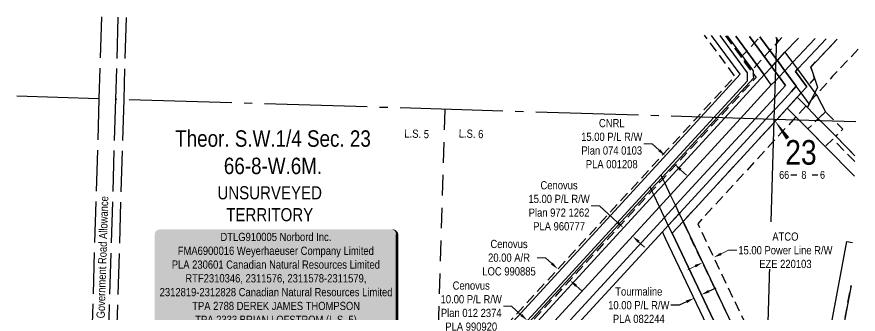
# Model space of a CAD drawing. Extents: x 363622 to 367570, y 6065436 to 6068816.
# Drawn here: x 364142 to 365166, y 6066196 to 6066559 of the extents above; entities that cross this region are included whole.
import ezdxf
from ezdxf.enums import TextEntityAlignment as Align

# ---------------------------------------------------------------- set-up
doc = ezdxf.new("R2010")
doc.units = 0
doc.header["$LTSCALE"] = 5
for name, pattern in [('foc-ACCESSROAD', [3.75, 2.5, -1.25]), ('foc-FLOWLINE', [3.75, 2.5, -1.25]), ('foc-LSD', [8, 5, -3]), ('foc-QUARTERLINE', [33, 25, -3, 2, -3]), ('foc-UNSURVEYED', [12.5, 10, -2.5])]:
    doc.linetypes.add(name, pattern=pattern)
for name, color, linetype in [('10', 1, 'Continuous'), ('9', 3, 'Continuous'), ('C-RW', 13, 'Continuous'), ('C-SYMBOL', 7, 'Continuous'), ('F-AR', 190, 'foc-ACCESSROAD'), ('F-EZE', 190, 'foc-FLOWLINE'), ('F-RW', 190, 'Continuous'), ('F-WS', 190, 'foc-ACCESSROAD'), ('L-QSEC', 8, 'foc-QUARTERLINE'), ('L-ROAD-T', 7, 'Continuous'), ('L-SECLBL', 7, 'Continuous'), ('L-SECTION-LSD', 7, 'foc-LSD'), ('L-UNS-T', 3, 'Continuous'), ('L-USEC', 7, 'foc-UNSURVEYED')]:
    doc.layers.add(name, color=color, linetype=linetype)
for name, color, linetype, lineweight in [('C-RW-T', 13, 'Continuous', 9), ('F-AR-T', 190, 'Continuous', 9), ('F-EZE-T', 190, 'Continuous', 9), ('F-RW-T', 190, 'Continuous', 9)]:
    doc.layers.add(name, color=color, linetype=linetype, lineweight=lineweight)
doc.styles.add('100L', font='ARIALN.TTF', dxfattribs={"height": 11})
doc.styles.add('175L', font='ARIALN.TTF', dxfattribs={"height": 20})
doc.styles.add('80', font='ARIALN.TTF', dxfattribs={"height": 10})
doc.styles.add('80CG', font='ARIALN.TTF', dxfattribs={"height": 10})
doc.styles.add('80L', font='ARIALN.TTF', dxfattribs={"height": 10})
doc.styles.add('SIMPLEX', font='ARIALN.TTF')
doc.dimstyles.new('Compass 5 000', dxfattribs={"dimscale": 5, "dimtxt": 9, "dimasz": 2, "dimexe": 0.2, "dimexo": 0.0625, "dimgap": 0.5, "dimtad": 0, "dimtih": 1, "dimtoh": 1, "dimzin": 0, "dimdsep": 46, "dimtxsty": '80CG', "dimcen": 0.1, "dimse1": 1, "dimse2": 1, "dimclrd": 256, "dimclrt": 256, "dimaunit": 1, "dimadec": 4, "dimazin": 0, "dimtfac": 0.06, "dimtofl": 0, "dimtmove": 0, "dimatfit": 1, "dimfxl": 0.2, "dimtolj": 1, "dimtzin": 0, "dimlwd": -1, "dimarcsym": 0})

# ---------------------------------------------------------------- blocks, each defined once
blk = doc.blocks.new('L-SECLBL')
at = {"layer": '9', "color": 7}
for p, q in [((-5.1, -27.8), (-12.3, -27.8)), ((20.7, -27.8), (13.5, -27.8))]:
    blk.add_line(p, q, dxfattribs=at)
at = {"layer": '10', "color": 2, "style": 'SIMPLEX'}
blk.add_attdef('SEC', text='', height=30, dxfattribs=at).set_placement((0, 0), align=Align.MIDDLE)
at = {"layer": '10', "color": 5, "style": '80L'}
blk.add_attdef('TWP', text='', height=9.5, dxfattribs=at).set_placement((-14.4, -27.4), align=Align.MIDDLE_RIGHT)
blk.add_attdef('RGE', text='', height=9.5, dxfattribs=at).set_placement((3.6, -27.4), align=Align.MIDDLE_CENTER)
blk.add_attdef('MER', text='', height=9.5, dxfattribs=at).set_placement((23.2, -27.4), align=Align.MIDDLE_LEFT)
blk = doc.blocks.new('*U444')
h = blk.add_hatch(color=255)
edge = h.paths.add_edge_path()
edge.add_line((-141.5, -62.5), (141.5, -62.5))
edge.add_arc((141.5, -56.5), 6, 270, 360)
edge.add_line((147.5, -56.5), (147.5, 55))
edge.add_arc((141.5, 55), 6, 0, 90)
edge.add_line((141.5, 61), (-141.5, 61))
edge.add_arc((-141.5, 55), 6, 90, 180)
edge.add_line((-147.5, 55), (-147.5, -56.5))
edge.add_arc((-141.5, -56.5), 6, 180, 270)
at = {"color": 44, "flags": 128}
blk.add_lwpolyline([(-141.5, -62.5, 3, 3, 0), (141.5, -62.5, 3, 3, 0.414214), (147.5, -56.5, 3, 3, 0), (147.5, 55, 3, 0, 0.414214), (141.5, 61, 0, 0, 0), (-141.5, 61, 0, 0, 0.414214), (-147.5, 55, 0, 0, 0), (-147.5, -56.5, 0, 3, 0.414214)], format="xyseb", close=True, dxfattribs=at)
at = {"color": 44, "style": '80'}
blk.add_attdef('ENTER_TEXT_001', (-36, -5), '', height=10, dxfattribs=at)
blk = doc.blocks.new('*D445')
at = {"layer": 'F-RW', "transparency": 16777216}
for p, q in [((364984.2, 6066224.5), (364993.3, 6066228.8)), ((364948.1, 6066207.4), (364938.1, 6066207.4)), ((364957.1, 6066211.6), (364948.1, 6066207.4))]:
    blk.add_line(p, q, dxfattribs=at)
for points in [[(364983.5, 6066226), (364985, 6066223), (364975.2, 6066220.2)], [(364956.4, 6066213.2), (364957.9, 6066210.1), (364966.2, 6066215.9)]]:
    blk.add_solid(points, dxfattribs=at)
at = {"layer": 'F-RW', "transparency": 16777216, "insert": (364899, 6066207.4), "char_height": 10, "attachment_point": 5, "style": '80CG'}
blk.add_mtext('\\A1;Tourmaline\\P10.00 P/L R/W\\PPLA 082244', dxfattribs=at)
blk = doc.blocks.new('*D446')
at = {"layer": 'F-EZE-T', "transparency": 16777216}
for p, q in [((364999.2, 6066270), (365008.2, 6066274.3)), ((365008.2, 6066274.3), (365018.2, 6066274.3)), ((364967.6, 6066255), (364958.5, 6066250.7))]:
    blk.add_line(p, q, dxfattribs=at)
for points in [[(364998.5, 6066271.5), (364999.9, 6066268.5), (364990.2, 6066265.7)], [(364966.9, 6066256.5), (364968.3, 6066253.5), (364976.6, 6066259.2)]]:
    blk.add_solid(points, dxfattribs=at)
at = {"layer": 'F-EZE-T', "transparency": 16777216, "insert": (365077.4, 6066274.3), "char_height": 10, "attachment_point": 5, "style": '80CG', "bg_fill": 3, "box_fill_scale": 1.1, "bg_fill_color": 256, "bg_fill_true_color": 13158600, "bg_fill_transparency": 0}
blk.add_mtext('\\A1;ATCO\\P15.00 Power Line R/W\\PEZE 220103', dxfattribs=at)
blk = doc.blocks.new('*D453')
at = {"layer": 'F-AR-T', "transparency": 16777216}
for p, q in [((364785.5, 6066265.3), (364775.5, 6066265.3)), ((364793.1, 6066258.2), (364785.5, 6066265.3)), ((364822.6, 6066231.2), (364830, 6066224.4))]:
    blk.add_line(p, q, dxfattribs=at)
for points in [[(364794.3, 6066259.4), (364792, 6066257), (364800.5, 6066251.5)], [(364823.7, 6066232.4), (364821.5, 6066229.9), (364815.2, 6066237.9)]]:
    blk.add_solid(points, dxfattribs=at)
at = {"layer": 'F-AR-T', "transparency": 16777216, "insert": (364741.1, 6066265.3), "char_height": 10, "attachment_point": 5, "style": '80CG'}
blk.add_mtext('\\A1;Cenovus\\P20.00 A/R\\PLOC 990885', dxfattribs=at)
blk = doc.blocks.new('*D456')
at = {"layer": 'C-RW-T', "transparency": 16777216}
for p, q in [((364915.2, 6066404.2), (364905.2, 6066404.2)), ((364923.9, 6066396.3), (364915.2, 6066404.2)), ((364949.7, 6066372.5), (364957.1, 6066365.8))]:
    blk.add_line(p, q, dxfattribs=at)
for points in [[(364925, 6066397.5), (364922.8, 6066395), (364931.3, 6066389.5)], [(364950.9, 6066373.8), (364948.6, 6066371.3), (364942.4, 6066379.3)]]:
    blk.add_solid(points, dxfattribs=at)
at = {"layer": 'C-RW-T', "transparency": 16777216, "insert": (364866.1, 6066404.2), "char_height": 10, "attachment_point": 5, "style": '80CG'}
blk.add_mtext('\\A1;CNRL\\P15.00 P/L R/W\\PPlan 074 0103\\PPLA 001208', dxfattribs=at)
blk = doc.blocks.new('*D462')
at = {"layer": 'C-RW-T', "transparency": 16777216}
for p, q in [((364790.5, 6066176.9), (364783.1, 6066183.7)), ((364812.6, 6066156.6), (364820.8, 6066149.1)), ((364820.8, 6066149.1), (364830.8, 6066149.1))]:
    blk.add_line(p, q, dxfattribs=at)
for points in [[(364791.6, 6066178.2), (364789.4, 6066175.7), (364797.9, 6066170.2)], [(364813.7, 6066157.9), (364811.5, 6066155.4), (364805.2, 6066163.4)]]:
    blk.add_solid(points, dxfattribs=at)
at = {"layer": 'C-RW-T', "transparency": 16777216, "insert": (364869.9, 6066149.1), "char_height": 10, "attachment_point": 5, "style": '80CG'}
blk.add_mtext('\\A1;CNRL\\P10.00 P/L R/W\\PPlan 092 3017\\PPLA 051156', dxfattribs=at)
blk = doc.blocks.new('*D474')
at = {"layer": 'F-RW-T', "transparency": 16777216}
for p, q in [((364851.1, 6066328.5), (364841.1, 6066328.5)), ((364873.1, 6066308.3), (364851.1, 6066328.5)), ((364898.7, 6066284.8), (364906.1, 6066278))]:
    blk.add_line(p, q, dxfattribs=at)
for points in [[(364874.2, 6066309.5), (364872, 6066307.1), (364880.5, 6066301.6)], [(364899.9, 6066286), (364897.6, 6066283.6), (364891.4, 6066291.6)]]:
    blk.add_solid(points, dxfattribs=at)
at = {"layer": 'F-RW-T', "transparency": 16777216, "insert": (364802, 6066328.5), "char_height": 10, "attachment_point": 5, "style": '80CG'}
blk.add_mtext('\\A1;Cenovus\\P15.00 P/L R/W\\PPlan 972 1262\\PPLA 960777', dxfattribs=at)
blk = doc.blocks.new('*D477')
at = {"layer": 'F-RW-T', "transparency": 16777216}
for p, q in [((364744.2, 6066206.3), (364734.2, 6066206.3)), ((364756, 6066195.5), (364744.2, 6066206.3)), ((364778.1, 6066175.2), (364785.5, 6066168.5))]:
    blk.add_line(p, q, dxfattribs=at)
for points in [[(364757.1, 6066196.8), (364754.9, 6066194.3), (364763.4, 6066188.8)], [(364779.2, 6066176.5), (364777, 6066174), (364770.7, 6066182)]]:
    blk.add_solid(points, dxfattribs=at)
at = {"layer": 'F-RW-T', "transparency": 16777216, "insert": (364695.1, 6066206.3), "char_height": 10, "attachment_point": 5, "style": '80CG'}
blk.add_mtext('\\A1;Cenovus\\P10.00 P/L R/W\\PPlan 012 2374\\PPLA 990920', dxfattribs=at)

msp = doc.modelspace()

# ---------------------------------------------------------------- linework, layer by layer
at = {"layer": 'C-RW'}
for points in [[(364723.493, 6066108.389), (364924.143, 6066327.321), (364937.296, 6066341.67), (365022.891, 6066435.071), (365060.19, 6066475.771), (365051.717, 6066488.116), (365016.961, 6066535.265)], [(364733.136, 6066099.661), (364930.219, 6066314.34), (364943.38, 6066328.671), (364944.617, 6066330.021), (365040.566, 6066434.534), (365064.189, 6066460.264), (365065.509, 6066461.703), (365077.702, 6066474.985), (365069.76, 6066485.749), (365065.14, 6066492.01), (365060.775, 6066497.93), (365033.615, 6066534.758)], [(365033.615, 6066534.758), (365060.775, 6066497.93), (365065.14, 6066492.01), (365069.76, 6066485.749), (365077.702, 6066474.985), (365065.509, 6066461.703), (365064.189, 6066460.264), (365040.566, 6066434.534), (364944.617, 6066330.021), (364943.38, 6066328.671), (364930.219, 6066314.34), (364733.136, 6066099.661)], [(365046.292, 6066534.372), (365065.624, 6066508.16), (365067.641, 6066505.425), (365076.77, 6066493.058), (365090.624, 6066474.29), (365084.723, 6066467.858), (365072.535, 6066454.578), (365063.732, 6066444.986), (365053.771, 6066434.133), (364949.235, 6066320.233), (364947.972, 6066318.858), (364934.812, 6066304.524), (364927.76, 6066296.844), (364740.526, 6066092.925)]]:
    msp.add_lwpolyline(points, dxfattribs=at)
at = {"layer": 'F-AR', "flags": 128}
msp.add_lwpolyline([(365073.161, 6066533.553), (365069.656, 6066529.84), (365068.915, 6066529.054), (365066.159, 6066526.038), (365058.569, 6066517.725), (365051.713, 6066510.217), (365042.7, 6066500.347), (365037.113, 6066494.228), (365035.923, 6066492.926), (365023.47, 6066509.833), (365024.673, 6066511.108), (365030.338, 6066517.114), (365039.478, 6066526.805), (365046.432, 6066534.179), (365046.605, 6066534.362)], dxfattribs=at)
at = {"layer": 'F-EZE', "flags": 128}
msp.add_lwpolyline([(365165.969, 6066519.306), (365162.267, 6066515.379), (365134.848, 6066486.299), (365128.639, 6066478.741), (365123.912, 6066473.59), (365115.026, 6066463.908), (365108.492, 6066456.789), (365105.742, 6066453.793), (365102.31, 6066450.053), (365090.157, 6066436.813), (365086.775, 6066433.127), (365062.587, 6066406.774), (364970.698, 6066306.657), (365052.468, 6066134.493), (365054.313, 6066130.606), (365058.902, 6066120.944), (365066.594, 6066104.75), (365072.99, 6066091.284), (365077.271, 6066082.272), (365083.608, 6066068.928), (365070.059, 6066062.492), (365063.622, 6066076.036), (365059.346, 6066085.044), (365053.328, 6066097.718), (365052.949, 6066098.512), (365045.252, 6066114.708), (365038.818, 6066128.255), (364952.812, 6066309.353), (365063.274, 6066429.705), (365066.969, 6066433.732), (365079.566, 6066447.456), (365091.75, 6066460.731), (365096.67, 6066466.091), (365103.56, 6066473.598), (365105.95, 6066476.203), (365112.861, 6066483.733), (365108.254, 6066497.45), (365115.203, 6066504.82), (365140.363, 6066531.505)], dxfattribs=at)
at = {"layer": 'F-RW'}
for points in [[(365113.651, 6066532.319), (365099.838, 6066517.669), (365093.678, 6066511.138), (365092.915, 6066510.321), (365086.124, 6066503.06), (365076.77, 6066493.058), (365069.76, 6066485.749), (365064.798, 6066480.575), (365060.19, 6066475.771), (365022.891, 6066435.071), (364937.296, 6066341.67), (364924.143, 6066327.321), (364723.493, 6066108.389)], [(365019.849, 6066103.098), (364931.552, 6066288.754), (364927.891, 6066296.986), (364934.944, 6066304.668), (364948.08, 6066318.975), (364949.235, 6066320.233), (365053.772, 6066434.133), (365063.732, 6066444.986), (365072.535, 6066454.578), (365084.723, 6066467.858), (365090.624, 6066474.29), (365076.77, 6066493.058), (365086.124, 6066503.06), (365092.915, 6066510.321), (365093.678, 6066511.138), (365099.838, 6066517.669), (365113.652, 6066532.319)], [(365127.086, 6066531.91), (365107.568, 6066511.203), (365100.632, 6066503.846), (365092.171, 6066494.87), (365089.753, 6066492.304), (365103.56, 6066473.599), (365096.67, 6066466.092), (365091.75, 6066460.731), (365079.566, 6066447.457), (365066.969, 6066433.732), (365063.274, 6066429.705), (364952.812, 6066309.353), (364939.66, 6066295.023), (365028.898, 6066107.234)], [(365093.326, 6066532.939), (365088.15, 6066527.442), (365081.255, 6066520.123), (365076.924, 6066515.524), (365086.124, 6066503.06), (365092.171, 6066494.87), (365113.226, 6066466.346), (365116.673, 6066461.677), (365126.126, 6066443.187), (365117.466, 6066434.646), (365104.205, 6066448.137), (365106.499, 6066452.766), (365096.67, 6066466.092), (365090.624, 6066474.29), (365076.77, 6066493.058), (365067.641, 6066505.425), (365065.624, 6066508.16), (365046.292, 6066534.372)], [(365065.579, 6066533.784), (365066.36, 6066532.725), (365068.915, 6066529.054), (365069.656, 6066529.84), (365073.161, 6066533.553)], [(365140.361, 6066531.505), (365115.202, 6066504.82), (365108.254, 6066497.45), (365116.496, 6066472.91), (365113.226, 6066466.346), (365106.499, 6066452.766), (365104.205, 6066448.137), (365091.75, 6066460.731), (365096.67, 6066466.092), (365103.56, 6066473.599), (365089.753, 6066492.304), (365092.171, 6066494.87), (365100.632, 6066503.847), (365107.567, 6066511.205), (365127.084, 6066531.91)], [(365161.337, 6066364.667), (365125.792, 6066400.773), (365104.752, 6066422.147), (365094.046, 6066432.905), (365079.566, 6066447.457), (365091.75, 6066460.731), (365104.205, 6066448.137), (365117.466, 6066434.646), (365119.986, 6066432.112), (365138.626, 6066413.389), (365162.083, 6066389.561)], [(365028.887, 6066107.224), (364939.66, 6066295.023), (364934.898, 6066304.618), (364930.339, 6066314.47), (364924.198, 6066327.399), (364917.41, 6066341.786), (364915.072, 6066346.755), (364914.19, 6066348.621), (364912.767, 6066351.632), (364925.923, 6066365.973), (364927.347, 6066362.953), (364928.224, 6066361.091), (364930.561, 6066356.11), (364937.33, 6066341.718), (364943.481, 6066328.783), (364948.057, 6066318.949), (364952.812, 6066309.353), (365045.251, 6066114.707)], [(365129.498, 6066163.333), (365151.969, 6066284.994), (365158.911, 6066283.711)], [(365157.349, 6066231.553), (365142.223, 6066149.659)]]:
    msp.add_lwpolyline(points, dxfattribs=at)
at = {"layer": 'F-WS', "flags": 128}
for points in [[(365161.875, 6066382.646), (365135.067, 6066409.879), (365125.792, 6066400.773), (365104.752, 6066422.147), (365115.043, 6066432.263), (365117.466, 6066434.646), (365126.126, 6066443.187), (365137.58, 6066431.575), (365147.189, 6066421.835), (365138.626, 6066413.389), (365162.083, 6066389.561)], [(365154.826, 6066147.332), (365142.223, 6066149.659), (365157.349, 6066231.553)]]:
    msp.add_lwpolyline(points, dxfattribs=at)
at = {"layer": 'L-QSEC'}
for p, q in [((365066.391, 6066533.759), (365063.398, 6066433.846)), ((364242.067, 6066458.864), (364142.146, 6066461.908)), ((365063.398, 6066433.846), (364262.167, 6066458.261)), ((365063.398, 6066433.846), (365039.312, 6065629.841)), ((365163.318, 6066430.801), (365063.398, 6066433.846))]:
    msp.add_line(p, q, dxfattribs=at)
at = {"layer": 'L-SECLBL', "flags": 128}
msp.add_lwpolyline([(365063.398, 6066433.846, 0, 4.998, 0), (365080.208, 6066410.689, 4.998, 4.998, 0)], format="xyseb", dxfattribs=at)
at = {"layer": 'L-SECTION-LSD'}
msp.add_line((364662.781, 6066446.054), (364638.623, 6065642.049), dxfattribs=at)
at = {"layer": 'L-USEC'}
for p, q in [((364245.078, 6066558.785), (364242.067, 6066458.864)), ((364265.179, 6066558.172), (364262.167, 6066458.258)), ((364275.234, 6066557.866), (364272.223, 6066457.955)), ((364242.067, 6066458.864), (364217.838, 6065654.87)), ((364262.167, 6066458.258), (364237.939, 6065654.264)), ((364272.223, 6066457.955), (364247.994, 6065653.961))]:
    msp.add_line(p, q, dxfattribs=at)

# ---------------------------------------------------------------- block references
at = {"layer": 'L-SECLBL', "xscale": 0.999661, "yscale": 0.999661, "zscale": 0.999661}
msp.add_blockref('L-SECLBL', (365096.335, 6066393.607), dxfattribs=at).add_auto_attribs({'SEC': '23', 'TWP': '66', 'RGE': '8', 'MER': '6'})
at = {"layer": 'L-SECLBL'}
ref = msp.add_blockref('*U444', (364457.375, 6066238.771), dxfattribs=dict(at, xscale=0.999661, yscale=0.999661, zscale=0.999661))
ref.add_attrib('ENTER_TEXT_001', 'DTLG910005 Norbord Inc.', (364389.96, 6066285.6), dxfattribs={"layer": '0', "color": 44, "height": 9.99661, "style": '80'})
ref.add_attrib('ENTER_TEXT_002', 'FMA6900016 Weyerhaeuser Company Limited', (364337.962, 6066268.762), dxfattribs={"layer": '0', "color": 44, "height": 9.99661, "style": '80'})
ref.add_attrib('ENTER_TEXT_003', 'PLA 230601 Canadian Natural Resources Limited', (364330.672, 6066251.923), dxfattribs={"layer": '0', "color": 44, "height": 9.99661, "style": '80'})
ref.add_attrib('ENTER_TEXT_004', 'RTF2310346, 2311576, 2311578-2311579,', (364347.276, 6066235.222), dxfattribs={"layer": '0', "color": 44, "height": 9.99661, "style": '80'})
ref.add_attrib('ENTER_TEXT_005', '2312819-2312828 Canadian Natural Resources Limited', (364315.984, 6066218.383), dxfattribs={"layer": '0', "color": 44, "height": 9.99661, "style": '80'})
ref.add_attrib('ENTER_TEXT_006', 'TPA 2788 DEREK JAMES THOMPSON', (364355.575, 6066201.545), dxfattribs={"layer": '0', "color": 44, "height": 9.99661, "style": '80'})
ref.add_attrib('ENTER_TEXT_007', 'TPA 2333 BRIAN LOFSTROM (L.S. 5)', (364359.254, 6066184.707), dxfattribs={"layer": '0', "color": 44, "height": 9.99661, "style": '80'})

# ---------------------------------------------------------------- texts
at = {"layer": 'C-SYMBOL', "color": 3, "insert": (364453.887, 6066420.481), "char_height": 19.99322, "width": 237.20005, "attachment_point": 2, "style": '175L'}
msp.add_mtext('Theor. S.W.1/4 Sec. 23\\P66-8-W.6M.', dxfattribs=at)
at = {"layer": 'L-SECTION-LSD', "insert": (364680.114, 6066421.795), "char_height": 9.9966, "attachment_point": 1, "rotation": 358.255051, "style": '100L', "bg_fill": 3, "box_fill_scale": 1.5, "bg_fill_color": 256, "bg_fill_transparency": 0}
msp.add_mtext_dynamic_manual_height_columns('L.S. 6', width=30.4728, gutter_width=54.981, heights=[0], dxfattribs=at)
at = {"layer": 'L-UNS-T', "color": 3, "insert": (364449.864, 6066330.97), "char_height": 15.99458, "attachment_point": 5, "style": '80L'}
msp.add_mtext_dynamic_manual_height_columns('UNSURVEYED TERRITORY', width=126.3709, gutter_width=47.484, heights=[0], dxfattribs=at)

# ---------------------------------------------------------------- dimensions: what is measured, and where the dimension line sits
at = {"layer": 'C-RW-T'}
for base, p1, p2, angle, text, picture, middle in [((364931.251, 6066389.49), (364963.809, 6066402.673), (364952.702, 6066412.865), 137.458986, 'CNRL\\P15.00 P/L R/W\\PPlan 074 0103\\PPLA 001208', '*D456', (364866.137, 6066404.199)), ((364805.235, 6066163.4), (364805.081, 6066178.029), (364812.452, 6066171.261), 317.442331, 'CNRL\\P10.00 P/L R/W\\PPlan 092 3017\\PPLA 051156', '*D462', (364869.915, 6066149.082))]:
    dim = msp.add_linear_dim(base=base, p1=p1, p2=p2, angle=angle, text=text, dimstyle='Compass 5 000', dxfattribs=at)
    dim.commit()
    dim.dimension.update_dxf_attribs({"geometry": picture, "text_midpoint": middle, "dimtype": 161})
at = {"layer": 'F-AR-T'}
dim = msp.add_linear_dim(base=(364800.508, 6066251.453), p1=(364815.608, 6066238.335), p2=(364800.874, 6066251.852), angle=137.465506, text='Cenovus\\P20.00 A/R\\PLOC 990885', dimstyle='Compass 5 000', dxfattribs=at)
dim.commit()
dim.dimension.update_dxf_attribs({"geometry": '*D453', "text_midpoint": (364741.122, 6066265.262), "dimtype": 161})
at = {"layer": 'F-RW'}
dim = msp.add_linear_dim(base=(364966.18, 6066215.944), p1=(364963.565, 6066244.71), p2=(364954.54, 6066240.418), angle=205.435481, text='Tourmaline\\P10.00 P/L R/W\\PPLA 082244', dimstyle='Compass 5 000', dxfattribs=at)
dim.commit()
dim.dimension.update_dxf_attribs({"geometry": '*D445', "text_midpoint": (364899.032, 6066207.354), "dimtype": 161})
at = {"layer": 'F-RW-T'}
for base, p1, p2, angle, text, picture, middle in [((364880.487, 6066301.55), (364887.916, 6066287.793), (364877.03, 6066297.785), 137.452403, 'Cenovus\\P15.00 P/L R/W\\PPlan 972 1262\\PPLA 960777', '*D474', (364802.014, 6066328.524)), ((364763.351, 6066188.77), (364760.047, 6066170.333), (364752.657, 6066177.114), 137.46562, 'Cenovus\\P10.00 P/L R/W\\PPlan 012 2374\\PPLA 990920', '*D477', (364695.106, 6066206.348))]:
    dim = msp.add_linear_dim(base=base, p1=p1, p2=p2, angle=angle, text=text, dimstyle='Compass 5 000', dxfattribs=at)
    dim.commit()
    dim.dimension.update_dxf_attribs({"geometry": picture, "text_midpoint": middle, "dimtype": 161})

# ---------------------------------------------------------------- next in the draw order: linework, layer by layer
at = {"layer": 'C-RW'}
for points in [[(364696.184, 6066133.327), (364974.431, 6066436.544), (365022.438, 6066488.859), (364987.624, 6066536.159)], [(365006.642, 6066535.58), (365038.007, 6066493.016), (365038.161, 6066489.888), (365038.298, 6066487.109), (365038.452, 6066483.99), (364994.346, 6066435.939), (364927.34, 6066362.944), (364914.181, 6066348.61), (364707.244, 6066123.172)]]:
    msp.add_lwpolyline(points, dxfattribs=at)
at = {"layer": 'F-RW'}
for points in [[(364705.017, 6066125.186), (364912.767, 6066351.632), (364925.923, 6066365.973), (364990.228, 6066436.064), (365031.25, 6066480.779), (365031.351, 6066490.706), (364998.107, 6066535.84)], [(365016.961, 6066535.265), (365051.717, 6066488.116), (365003.571, 6066435.658), (364930.548, 6066356.091), (364917.389, 6066341.755), (364712.445, 6066118.471)], [(364712.445, 6066118.471), (364917.389, 6066341.755), (364930.548, 6066356.091), (365003.571, 6066435.658), (365051.717, 6066488.116), (365060.775, 6066497.93), (365065.471, 6066503.058), (365067.641, 6066505.425), (365076.924, 6066515.524), (365081.255, 6066520.123), (365088.15, 6066527.442), (365093.326, 6066532.939)]]:
    msp.add_lwpolyline(points, dxfattribs=at)

# ---------------------------------------------------------------- next in the draw order: texts
at = {"layer": 'L-ROAD-T', "insert": (364240.513, 6066240.578), "char_height": 9.99661, "width": 201.50305, "attachment_point": 2, "rotation": 88.273895, "style": '80L', "bg_fill": 3, "box_fill_scale": 1.2, "bg_fill_color": 256, "bg_fill_transparency": 0}
msp.add_mtext('Theoretic Government Road Allowance', dxfattribs=at)
at = {"layer": 'L-SECTION-LSD', "insert": (364612.178, 6066421.795), "char_height": 9.99661, "attachment_point": 1, "rotation": 358.255051, "style": '100L', "bg_fill": 3, "box_fill_scale": 1.5, "bg_fill_color": 256, "bg_fill_transparency": 0}
msp.add_mtext_dynamic_manual_height_columns('\\pi1.75798;L.S. 5', width=30.39084, gutter_width=54.981, heights=[0], dxfattribs=at)

# ---------------------------------------------------------------- next in the draw order: linework, layer by layer
at = {"layer": 'F-AR', "flags": 128}
msp.add_lwpolyline([(365004.457, 6066535.646), (365038.161, 6066489.888), (365041.826, 6066484.912), (364996.827, 6066435.864), (364928.214, 6066361.076), (364915.058, 6066346.736), (364708.712, 6066121.819), (364645.611, 6066052.546), (364620.991, 6066024.932), (364625.316, 6065993.087), (364632.493, 6065942.554), (364634.655, 6065927.069), (364637.255, 6065908.443), (364635.251, 6065907.525), (364628.548, 6065904.455), (364618.282, 6065899.736), (364616.036, 6065915.821), (364615.677, 6065918.392), (364613.514, 6065933.887), (364612.067, 6065944.245), (364607.674, 6065976.657), (364606.402, 6065984.821), (364601.024, 6066023.336), (364599.895, 6066031.423), (364641.397, 6066077.338), (364693.933, 6066135.288), (364970.43, 6066436.666), (365015.968, 6066486.304), (364979.054, 6066536.42)], dxfattribs=at)

# ---------------------------------------------------------------- next in the draw order: dimensions: what is measured, and where the dimension line sits
at = {"layer": 'F-EZE-T'}
dim = msp.add_aligned_dim(p1=(364976.997, 6066258.428), p2=(364990.548, 6066264.864), distance=0.906, text='ATCO\\P15.00 Power Line R/W\\PEZE 220103', dimstyle='Compass 5 000', override={"dimtfill": 1}, dxfattribs=at)
dim.commit()
dim.dimension.update_dxf_attribs({"geometry": '*D446', "text_midpoint": (365077.365, 6066274.263)})

doc.saveas('drawing.dxf')
